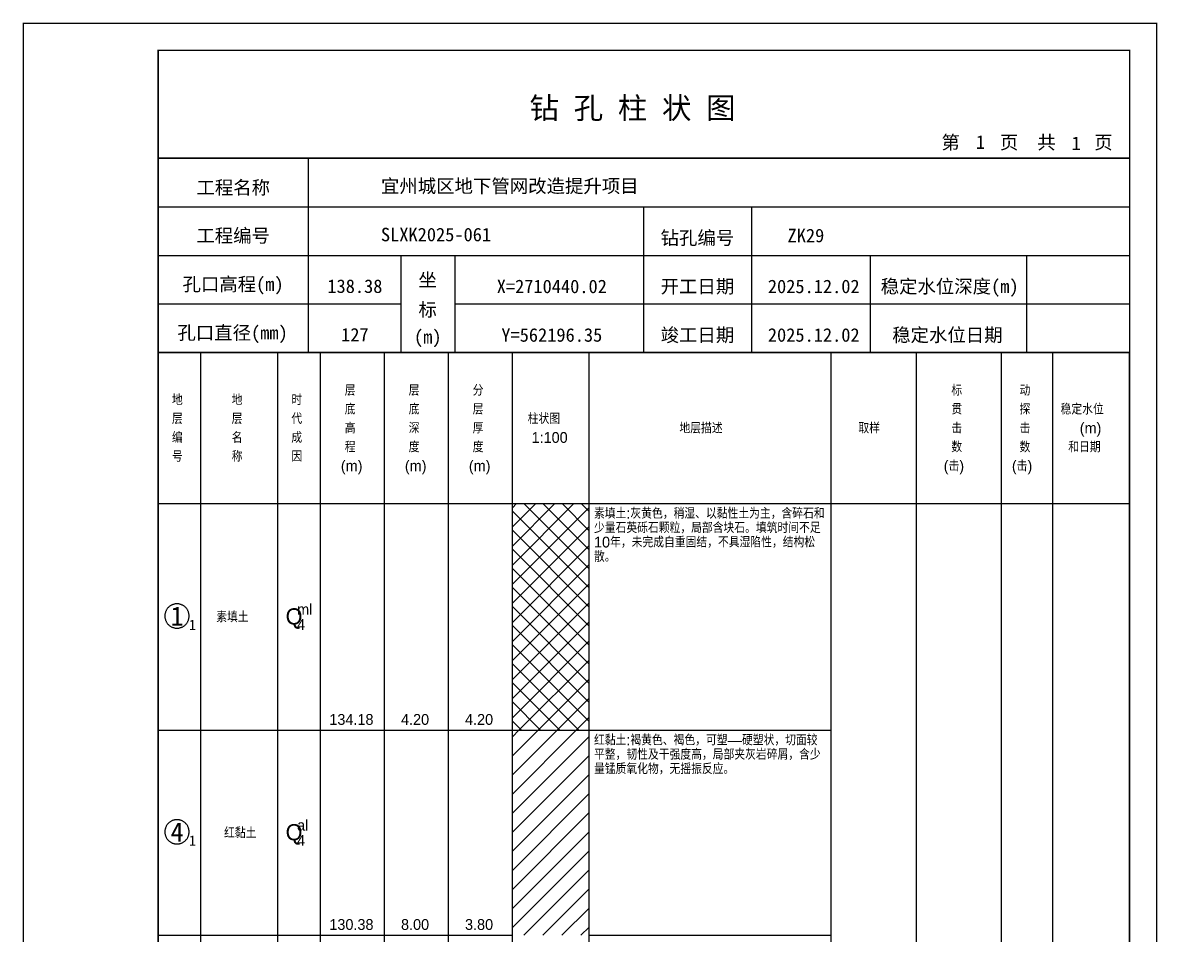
# Model space of a CAD drawing. Header units: millimetres. Extents: x 12489 to 89920, y 4630 to 4927.
# Drawn here: x 44609.3 to 44819.6, y 4757.7 to 4926.8 of the extents above; entities that cross this region are included whole.
import ezdxf
from ezdxf.enums import TextEntityAlignment as Align

# ---------------------------------------------------------------- set-up
doc = ezdxf.new("R2010")
doc.units = ezdxf.units.MM
doc.layers.add('ZZT_TC', color=7, linetype='Continuous')
doc.styles.add('成果图图块', font='', dxfattribs={"height": 2.5})
doc.styles.add('成果图模板', font='')
doc.styles.add('成果图模板标题', font='simhei.ttf')
doc.styles.add('成果图表体', font='Comfont.shx', dxfattribs={"height": 2, "bigfont": 'Hztxt12a.shx'})
doc.styles.get('成果图图块').set_extended_font_data('FangSong_GB2312')
doc.styles.get('成果图模板').set_extended_font_data('FangSong_GB2312')

# ---------------------------------------------------------------- blocks, each defined once
blk = doc.blocks.new('DCBH-1-1-1267', base_point=(0.3, -0.11))
at = {"layer": 'ZZT_TC', "color": 7}
blk.add_polyline3d([(-0.19, 2.31, 0), (-0.3, 2.31, 0), (-0.41, 2.3, 0), (-0.52, 2.29, 0), (-0.63, 2.27, 0), (-0.73, 2.24, 0), (-0.84, 2.21, 0), (-0.95, 2.18, 0), (-1.05, 2.14, 0), (-1.15, 2.09, 0), (-1.25, 2.04, 0), (-1.35, 1.99, 0), (-1.44, 1.93, 0), (-1.53, 1.87, 0), (-1.62, 1.8, 0), (-1.7, 1.73, 0), (-1.78, 1.65, 0), (-1.86, 1.57, 0), (-1.93, 1.49, 0), (-2, 1.4, 0), (-2.06, 1.31, 0), (-2.12, 1.22, 0), (-2.17, 1.12, 0), (-2.22, 1.02, 0), (-2.27, 0.92, 0), (-2.31, 0.82, 0), (-2.34, 0.71, 0), (-2.37, 0.61, 0), (-2.4, 0.5, 0), (-2.41, 0.39, 0), (-2.43, 0.28, 0), (-2.44, 0.17, 0), (-2.44, 0.06, 0), (-2.44, -0.05, 0), (-2.43, -0.16, 0), (-2.41, -0.27, 0), (-2.4, -0.38, 0), (-2.37, -0.49, 0), (-2.34, -0.6, 0), (-2.31, -0.7, 0), (-2.27, -0.8, 0), (-2.22, -0.9, 0), (-2.17, -1, 0), (-2.12, -1.1, 0), (-2.06, -1.19, 0), (-2, -1.28, 0), (-1.93, -1.37, 0), (-1.86, -1.45, 0), (-1.78, -1.53, 0), (-1.7, -1.61, 0), (-1.62, -1.68, 0), (-1.53, -1.75, 0), (-1.44, -1.81, 0), (-1.35, -1.87, 0), (-1.25, -1.93, 0), (-1.15, -1.98, 0), (-1.05, -2.02, 0), (-0.95, -2.06, 0), (-0.84, -2.1, 0), (-0.73, -2.13, 0), (-0.63, -2.15, 0), (-0.52, -2.17, 0), (-0.41, -2.18, 0), (-0.3, -2.19, 0), (-0.19, -2.19, 0), (-0.08, -2.19, 0), (0.03, -2.18, 0), (0.14, -2.17, 0), (0.25, -2.15, 0), (0.36, -2.13, 0), (0.47, -2.1, 0), (0.57, -2.06, 0), (0.67, -2.02, 0), (0.77, -1.98, 0), (0.87, -1.93, 0), (0.97, -1.87, 0), (1.06, -1.81, 0), (1.15, -1.75, 0), (1.24, -1.68, 0), (1.32, -1.61, 0), (1.4, -1.53, 0), (1.48, -1.45, 0), (1.55, -1.37, 0), (1.62, -1.28, 0), (1.68, -1.19, 0), (1.74, -1.1, 0), (1.8, -1, 0), (1.85, -0.9, 0), (1.89, -0.8, 0), (1.93, -0.7, 0), (1.97, -0.6, 0), (2, -0.49, 0), (2.02, -0.38, 0), (2.04, -0.27, 0), (2.05, -0.16, 0), (2.06, -0.05, 0), (2.06, 0.06, 0), (2.06, 0.17, 0), (2.05, 0.28, 0), (2.04, 0.39, 0), (2.02, 0.5, 0), (2, 0.61, 0), (1.97, 0.71, 0), (1.93, 0.82, 0), (1.89, 0.92, 0), (1.85, 1.02, 0), (1.8, 1.12, 0), (1.74, 1.22, 0), (1.68, 1.31, 0), (1.62, 1.4, 0), (1.55, 1.49, 0), (1.48, 1.57, 0), (1.4, 1.65, 0), (1.32, 1.73, 0), (1.24, 1.8, 0), (1.15, 1.87, 0), (1.06, 1.93, 0), (0.97, 1.99, 0), (0.87, 2.04, 0), (0.77, 2.09, 0), (0.67, 2.14, 0), (0.57, 2.18, 0), (0.47, 2.21, 0), (0.36, 2.24, 0), (0.25, 2.27, 0), (0.14, 2.29, 0), (0.03, 2.3, 0), (-0.08, 2.31, 0), (-0.19, 2.31, 0)], dxfattribs=at)
at = {"style": '成果图图块'}
blk.add_text('1', height=3.57, dxfattribs=at).set_placement((-0.16, -1.74), align=Align.CENTER)
blk.add_text('1', height=1.91, dxfattribs=at).set_placement((2.03, -2.53))
blk = doc.blocks.new('DCBH-1-1-1268', base_point=(0.3, -0.11))
at = {"layer": 'ZZT_TC', "color": 7}
blk.add_polyline3d([(-0.19, 2.31, 0), (-0.3, 2.31, 0), (-0.41, 2.3, 0), (-0.52, 2.29, 0), (-0.63, 2.27, 0), (-0.73, 2.24, 0), (-0.84, 2.21, 0), (-0.95, 2.18, 0), (-1.05, 2.14, 0), (-1.15, 2.09, 0), (-1.25, 2.04, 0), (-1.35, 1.99, 0), (-1.44, 1.93, 0), (-1.53, 1.87, 0), (-1.62, 1.8, 0), (-1.7, 1.73, 0), (-1.78, 1.65, 0), (-1.86, 1.57, 0), (-1.93, 1.49, 0), (-2, 1.4, 0), (-2.06, 1.31, 0), (-2.12, 1.22, 0), (-2.17, 1.12, 0), (-2.22, 1.02, 0), (-2.27, 0.92, 0), (-2.31, 0.82, 0), (-2.34, 0.71, 0), (-2.37, 0.61, 0), (-2.4, 0.5, 0), (-2.41, 0.39, 0), (-2.43, 0.28, 0), (-2.44, 0.17, 0), (-2.44, 0.06, 0), (-2.44, -0.05, 0), (-2.43, -0.16, 0), (-2.41, -0.27, 0), (-2.4, -0.38, 0), (-2.37, -0.49, 0), (-2.34, -0.6, 0), (-2.31, -0.7, 0), (-2.27, -0.8, 0), (-2.22, -0.9, 0), (-2.17, -1, 0), (-2.12, -1.1, 0), (-2.06, -1.19, 0), (-2, -1.28, 0), (-1.93, -1.37, 0), (-1.86, -1.45, 0), (-1.78, -1.53, 0), (-1.7, -1.61, 0), (-1.62, -1.68, 0), (-1.53, -1.75, 0), (-1.44, -1.81, 0), (-1.35, -1.87, 0), (-1.25, -1.93, 0), (-1.15, -1.98, 0), (-1.05, -2.02, 0), (-0.95, -2.06, 0), (-0.84, -2.1, 0), (-0.73, -2.13, 0), (-0.63, -2.15, 0), (-0.52, -2.17, 0), (-0.41, -2.18, 0), (-0.3, -2.19, 0), (-0.19, -2.19, 0), (-0.08, -2.19, 0), (0.03, -2.18, 0), (0.14, -2.17, 0), (0.25, -2.15, 0), (0.36, -2.13, 0), (0.47, -2.1, 0), (0.57, -2.06, 0), (0.67, -2.02, 0), (0.77, -1.98, 0), (0.87, -1.93, 0), (0.97, -1.87, 0), (1.06, -1.81, 0), (1.15, -1.75, 0), (1.24, -1.68, 0), (1.32, -1.61, 0), (1.4, -1.53, 0), (1.48, -1.45, 0), (1.55, -1.37, 0), (1.62, -1.28, 0), (1.68, -1.19, 0), (1.74, -1.1, 0), (1.8, -1, 0), (1.85, -0.9, 0), (1.89, -0.8, 0), (1.93, -0.7, 0), (1.97, -0.6, 0), (2, -0.49, 0), (2.02, -0.38, 0), (2.04, -0.27, 0), (2.05, -0.16, 0), (2.06, -0.05, 0), (2.06, 0.06, 0), (2.06, 0.17, 0), (2.05, 0.28, 0), (2.04, 0.39, 0), (2.02, 0.5, 0), (2, 0.61, 0), (1.97, 0.71, 0), (1.93, 0.82, 0), (1.89, 0.92, 0), (1.85, 1.02, 0), (1.8, 1.12, 0), (1.74, 1.22, 0), (1.68, 1.31, 0), (1.62, 1.4, 0), (1.55, 1.49, 0), (1.48, 1.57, 0), (1.4, 1.65, 0), (1.32, 1.73, 0), (1.24, 1.8, 0), (1.15, 1.87, 0), (1.06, 1.93, 0), (0.97, 1.99, 0), (0.87, 2.04, 0), (0.77, 2.09, 0), (0.67, 2.14, 0), (0.57, 2.18, 0), (0.47, 2.21, 0), (0.36, 2.24, 0), (0.25, 2.27, 0), (0.14, 2.29, 0), (0.03, 2.3, 0), (-0.08, 2.31, 0), (-0.19, 2.31, 0)], dxfattribs=at)
at = {"style": '成果图图块'}
blk.add_text('4', height=3.57, dxfattribs=at).set_placement((-0.16, -1.74), align=Align.CENTER)
blk.add_text('1', height=1.91, dxfattribs=at).set_placement((2.03, -2.53))
blk = doc.blocks.new('钻孔柱状图路桥昇龙制图梁世成校核莫家里.dwg147', base_point=(25, 236))
for p, q in [((52.82, 236), (52.82, 272)), ((25, 263), (205, 263)), ((115, 236), (115, 263)), ((135, 236), (135, 263)), ((25, 254), (205, 254)), ((70, 236), (70, 254)), ((80, 236), (80, 254)), ((157, 236), (157, 254)), ((185.95, 236), (185.95, 254)), ((25, 245), (70, 245)), ((80, 245), (205, 245))]:
    blk.add_line(p, q)
for points, const_width in [([(0, 0), (210, 0), (210, 297), (0, 297)], 0.25), ([(25, 5), (205, 5), (205, 292), (25, 292)], 0.3)]:
    blk.add_lwpolyline(points, close=True, dxfattribs=dict(const_width=const_width))
at = {"const_width": 0.3}
for points in [[(25, 272), (205, 272)], [(25, 236), (205, 236)]]:
    blk.add_lwpolyline(points, dxfattribs=at)
for s, height, style, p in [('钻 孔 柱 状 图', 4, '成果图模板标题', (93.8, 279.31)), ('第', 2.5, '成果图模板', (170.12, 273.7)), ('页', 2.5, '成果图模板', (180.96, 273.7)), ('共', 2.5, '成果图模板', (187.88, 273.7)), ('页', 2.5, '成果图模板', (198.44, 273.7)), ('工程名称', 2.5, '成果图模板', (32.07, 265.32)), ('宜州城区地下管网改造提升项目', 2.5, '成果图模板', (66.26, 265.61)), ('工程编号', 2.5, '成果图模板', (32.05, 256.41)), ('SLXK2025-061', 2.5, '成果图模板', (66.26, 256.61)), ('钻孔编号', 2.5, '成果图模板', (118.08, 256)), ('ZK29', 2.5, '成果图模板', (141.61, 256.43)), ('孔口高程(m)', 2.5, '成果图模板', (29.48, 247.41)), ('坐', 2.5, '成果图模板', (73.21, 248.24)), ('开工日期', 2.5, '成果图模板', (118.08, 247)), ('稳定水位深度(m)', 2.5, '成果图模板', (158.86, 247)), ('标', 2.5, '成果图模板', (73.21, 242.7)), ('孔口直径(mm)', 2.5, '成果图模板', (28.54, 238.41)), ('(m) ', 2.5, '成果图模板', (72.38, 237.65)), ('竣工日期', 2.5, '成果图模板', (118.08, 238)), ('稳定水位日期', 2.5, '成果图模板', (160.99, 238))]:
    blk.add_text(s, height=height, dxfattribs=dict(style=style)).set_placement(p)
at = {"style": '成果图模板'}
for s, p in [('1', (177.35, 273.74)), ('1', (195.08, 273.53)), ('138.38', (61.43, 247.04)), ('X=2710440.02', (97.92, 247)), ('2025.12.02', (146.46, 247)), ('127', (61.43, 238.04)), ('Y=562196.35', (97.92, 238)), ('2025.12.02', (146.46, 238))]:
    blk.add_text(s, height=2.5, dxfattribs=at).set_placement(p, align=Align.CENTER)

msp = doc.modelspace()

# ---------------------------------------------------------------- hatches: boundary and pattern name
at = {"linetype": 'Continuous'}
h = msp.add_hatch(dxfattribs=at)
h.set_pattern_fill('GKSTT', scale=0.5, style=0, pattern_type=2)
h.set_pattern_definition([(45, (0, 0), (-1.76776695, 1.76776695), []), (135, (0, 0), (-1.76776695, -1.76776695), [])])
h.paths.add_polyline_path([(44700.06, 4795.71), (44714.29, 4795.71), (44714.29, 4837.71), (44700.06, 4837.71)])
h = msp.add_hatch(dxfattribs=at)
h.set_pattern_fill('GKNXT', scale=0.5, style=0, pattern_type=2)
h.set_pattern_definition([(45, (0, 0), (-1.76776695, 1.76776695), [])])
h.paths.add_polyline_path([(44700.06, 4757.71), (44714.29, 4757.71), (44714.29, 4795.71), (44700.06, 4795.71)])

# ---------------------------------------------------------------- linework, layer by layer
at = {"color": 0}
for p, q in [((44634.45, 4837.71), (44642.35, 4837.71)), ((44634.45, 4795.71), (44634.45, 4837.71)), ((44642.35, 4795.71), (44642.35, 4837.71)), ((44634.45, 4795.71), (44642.35, 4795.71)), ((44634.45, 4795.71), (44642.35, 4795.71)), ((44634.45, 4757.71), (44634.45, 4795.71)), ((44642.35, 4757.71), (44642.35, 4795.71)), ((44634.45, 4757.71), (44642.35, 4757.71))]:
    msp.add_line(p, q, dxfattribs=at)
for points in [[(44634.45, 4865.71), (44642.35, 4865.71)], [(44634.45, 4837.71), (44634.45, 4865.71)], [(44642.35, 4837.71), (44642.35, 4865.71)], [(44642.35, 4865.71), (44656.58, 4865.71)], [(44642.35, 4837.71), (44642.35, 4865.71)], [(44656.58, 4837.71), (44656.58, 4865.71)], [(44656.58, 4865.71), (44664.49, 4865.71)], [(44656.58, 4837.71), (44656.58, 4865.71)], [(44664.49, 4837.71), (44664.49, 4865.71)], [(44664.49, 4865.71), (44676.35, 4865.71)], [(44664.49, 4837.71), (44664.49, 4865.71)], [(44676.35, 4837.71), (44676.35, 4865.71)], [(44676.35, 4865.71), (44688.2, 4865.71)], [(44676.35, 4837.71), (44676.35, 4865.71)], [(44688.2, 4837.71), (44688.2, 4865.71)], [(44688.2, 4865.71), (44700.06, 4865.71)], [(44688.2, 4837.71), (44688.2, 4865.71)], [(44700.06, 4837.71), (44700.06, 4865.71)], [(44700.06, 4865.71), (44714.29, 4865.71)], [(44700.06, 4837.71), (44700.06, 4865.71)], [(44714.29, 4837.71), (44714.29, 4865.71)], [(44714.29, 4865.71), (44759.11, 4865.71)], [(44714.29, 4837.71), (44714.29, 4865.71)], [(44759.11, 4837.71), (44759.11, 4865.71)], [(44759.11, 4865.71), (44774.92, 4865.71)], [(44759.11, 4837.71), (44759.11, 4865.71)], [(44774.92, 4837.71), (44774.92, 4865.71)], [(44774.92, 4865.71), (44790.73, 4865.71)], [(44774.92, 4837.71), (44774.92, 4865.71)], [(44790.73, 4837.71), (44790.73, 4865.71)], [(44790.73, 4865.71), (44800.22, 4865.71)], [(44790.73, 4837.71), (44790.73, 4865.71)], [(44800.22, 4837.71), (44800.22, 4865.71)], [(44800.22, 4865.71), (44814.45, 4865.71)], [(44800.22, 4837.71), (44800.22, 4865.71)], [(44814.45, 4837.71), (44814.45, 4865.71)], [(44634.45, 4837.71), (44642.35, 4837.71)], [(44634.45, 4643.71), (44634.45, 4837.71)], [(44634.45, 4837.71), (44642.35, 4837.71)], [(44642.35, 4643.71), (44642.35, 4837.71)], [(44642.35, 4837.71), (44656.58, 4837.71)], [(44642.35, 4643.71), (44642.35, 4837.71)], [(44642.35, 4837.71), (44656.58, 4837.71)], [(44642.35, 4837.71), (44656.58, 4837.71)], [(44642.35, 4795.71), (44642.35, 4837.71)], [(44656.58, 4643.71), (44656.58, 4837.71)], [(44656.58, 4795.71), (44656.58, 4837.71)], [(44656.58, 4837.71), (44664.49, 4837.71)], [(44656.58, 4643.71), (44656.58, 4837.71)], [(44656.58, 4837.71), (44664.49, 4837.71)], [(44656.58, 4837.71), (44664.49, 4837.71)], [(44656.58, 4795.71), (44656.58, 4837.71)], [(44664.49, 4643.71), (44664.49, 4837.71)], [(44664.49, 4795.71), (44664.49, 4837.71)], [(44664.49, 4837.71), (44676.35, 4837.71)], [(44664.49, 4643.71), (44664.49, 4837.71)], [(44664.49, 4837.71), (44676.35, 4837.71)], [(44664.49, 4837.71), (44676.35, 4837.71)], [(44664.49, 4795.71), (44664.49, 4837.71)], [(44676.35, 4643.71), (44676.35, 4837.71)], [(44676.35, 4795.71), (44676.35, 4837.71)], [(44676.35, 4837.71), (44688.2, 4837.71)], [(44676.35, 4643.71), (44676.35, 4837.71)], [(44676.35, 4837.71), (44688.2, 4837.71)], [(44676.35, 4837.71), (44688.2, 4837.71)], [(44676.35, 4795.71), (44676.35, 4837.71)], [(44688.2, 4643.71), (44688.2, 4837.71)], [(44688.2, 4795.71), (44688.2, 4837.71)], [(44688.2, 4837.71), (44700.06, 4837.71)], [(44688.2, 4643.71), (44688.2, 4837.71)], [(44688.2, 4837.71), (44700.06, 4837.71)], [(44688.2, 4837.71), (44700.06, 4837.71)], [(44688.2, 4795.71), (44688.2, 4837.71)], [(44700.06, 4643.71), (44700.06, 4837.71)], [(44700.06, 4795.71), (44700.06, 4837.71)], [(44700.06, 4837.71), (44714.29, 4837.71)], [(44700.06, 4643.71), (44700.06, 4837.71)], [(44700.06, 4837.71), (44714.29, 4837.71)], [(44714.29, 4643.71), (44714.29, 4837.71)], [(44714.29, 4837.71), (44759.11, 4837.71)], [(44714.29, 4643.71), (44714.29, 4837.71)], [(44714.29, 4837.71), (44759.11, 4837.71)], [(44714.29, 4837.71), (44759.11, 4837.71)], [(44714.29, 4795.71), (44714.29, 4837.71)], [(44759.11, 4643.71), (44759.11, 4837.71)], [(44759.11, 4795.71), (44759.11, 4837.71)], [(44759.11, 4837.71), (44774.92, 4837.71)], [(44759.11, 4643.71), (44759.11, 4837.71)], [(44759.11, 4837.71), (44774.92, 4837.71)], [(44774.92, 4643.71), (44774.92, 4837.71)], [(44774.92, 4837.71), (44790.73, 4837.71)], [(44774.92, 4643.71), (44774.92, 4837.71)], [(44774.92, 4837.71), (44790.73, 4837.71)], [(44790.73, 4643.71), (44790.73, 4837.71)], [(44790.73, 4837.71), (44800.22, 4837.71)], [(44790.73, 4643.71), (44790.73, 4837.71)], [(44790.73, 4837.71), (44800.22, 4837.71)], [(44800.22, 4643.71), (44800.22, 4837.71)], [(44800.22, 4837.71), (44814.45, 4837.71)], [(44800.22, 4643.71), (44800.22, 4837.71)], [(44800.22, 4837.71), (44814.45, 4837.71)], [(44814.45, 4643.71), (44814.45, 4837.71)], [(44642.35, 4795.71), (44656.58, 4795.71)], [(44642.35, 4795.71), (44656.58, 4795.71)], [(44642.35, 4757.71), (44642.35, 4795.71)], [(44656.58, 4757.71), (44656.58, 4795.71)], [(44656.58, 4795.71), (44664.49, 4795.71)], [(44656.58, 4795.71), (44664.49, 4795.71)], [(44656.58, 4757.71), (44656.58, 4795.71)], [(44664.49, 4757.71), (44664.49, 4795.71)], [(44664.49, 4795.71), (44676.35, 4795.71)], [(44664.49, 4795.71), (44676.35, 4795.71)], [(44664.49, 4757.71), (44664.49, 4795.71)], [(44676.35, 4757.71), (44676.35, 4795.71)], [(44676.35, 4795.71), (44688.2, 4795.71)], [(44676.35, 4795.71), (44688.2, 4795.71)], [(44676.35, 4757.71), (44676.35, 4795.71)], [(44688.2, 4757.71), (44688.2, 4795.71)], [(44688.2, 4795.71), (44700.06, 4795.71)], [(44688.2, 4795.71), (44700.06, 4795.71)], [(44688.2, 4757.71), (44688.2, 4795.71)], [(44700.06, 4757.71), (44700.06, 4795.71)], [(44714.29, 4795.71), (44759.11, 4795.71)], [(44714.29, 4795.71), (44759.11, 4795.71)], [(44714.29, 4757.71), (44714.29, 4795.71)], [(44759.11, 4757.71), (44759.11, 4795.71)], [(44642.35, 4757.71), (44656.58, 4757.71)], [(44656.58, 4757.71), (44664.49, 4757.71)], [(44664.49, 4757.71), (44676.35, 4757.71)], [(44676.35, 4757.71), (44688.2, 4757.71)], [(44688.2, 4757.71), (44700.06, 4757.71)], [(44714.29, 4757.71), (44759.11, 4757.71)]]:
    msp.add_lwpolyline(points, dxfattribs=at)
at = {"color": 7, "flags": 128}
msp.add_lwpolyline([(44700.06, 4795.71), (44714.29, 4795.71)], dxfattribs=at)

# ---------------------------------------------------------------- block references
for name, p in [('钻孔柱状图路桥昇龙制图梁世成校核莫家里.dwg147', (44634.45, 4865.71)), ('DCBH-1-1-1267', (44638.4, 4816.71)), ('DCBH-1-1-1268', (44638.4, 4776.71))]:
    msp.add_blockref(name, p)

# ---------------------------------------------------------------- texts
at = {"color": 0, "style": '成果图表体'}
for s, height, p in [('层', 2, (44669, 4857.71)), ('层', 2, (44680.85, 4857.71)), ('分', 2, (44692.71, 4857.71)), ('标', 2, (44781.41, 4857.71)), ('动', 2, (44794.05, 4857.71)), ('地', 2, (44636.98, 4855.96)), ('地', 2, (44648.05, 4855.96)), ('时', 2, (44659.11, 4855.96)), ('底', 2, (44669, 4854.21)), ('底', 2, (44680.85, 4854.21)), ('层', 2, (44692.71, 4854.21)), ('贯', 2, (44781.41, 4854.21)), ('探', 2, (44794.05, 4854.21)), ('稳定水位', 2, (44801.65, 4854.21)), ('层', 2, (44636.98, 4852.46)), ('层', 2, (44648.05, 4852.46)), ('代', 2, (44659.11, 4852.46)), ('高', 2, (44669, 4850.71)), ('深', 2, (44680.85, 4850.71)), ('厚', 2, (44692.71, 4850.71)), ('柱状图', 2, (44702.91, 4852.46)), ('地层描述', 2, (44731.02, 4850.71)), ('取样', 2, (44764.18, 4850.71)), ('击', 2, (44781.41, 4850.71)), ('击', 2, (44794.05, 4850.71)), ('(m)', 2, (44805.2, 4850.71)), ('编', 2, (44636.98, 4848.96)), ('名', 2, (44648.05, 4848.96)), ('成', 2, (44659.11, 4848.96)), ('1:100', 2, (44703.62, 4848.96)), ('程', 2, (44669, 4847.21)), ('度', 2, (44680.85, 4847.21)), ('度', 2, (44692.71, 4847.21)), ('数', 2, (44781.41, 4847.21)), ('数', 2, (44794.05, 4847.21)), ('和日期', 2, (44803.07, 4847.21)), ('号', 2, (44636.98, 4845.46)), ('称', 2, (44648.05, 4845.46)), ('因', 2, (44659.11, 4845.46)), ('(m)', 2, (44668.28, 4843.71)), ('(m)', 2, (44680.14, 4843.71)), ('(m)', 2, (44692, 4843.71)), ('(击)', 2, (44779.99, 4843.71)), ('(击)', 2, (44792.63, 4843.71)), ('ml', 2, (44660.18, 4817.11)), ('素填土', 2, (44645.2, 4815.71)), ('Q', 3, (44658.05, 4815.31)), ('4', 2, (44660.18, 4814.31)), ('134.18', 2, (44666.15, 4796.71)), ('4.20', 2, (44679.43, 4796.71)), ('4.20', 2, (44691.29, 4796.71)), ('al', 2, (44660.18, 4777.11)), ('红黏土', 2, (44646.63, 4775.71)), ('Q', 3, (44658.05, 4775.31)), ('4', 2, (44660.18, 4774.31)), ('130.38', 2, (44666.15, 4758.71)), ('8.00', 2, (44679.43, 4758.71)), ('3.80', 2, (44691.29, 4758.71))]:
    msp.add_text(s, height=height, dxfattribs=at).set_placement(p)
at = {"color": 0, "char_height": 2, "width": 43.0292, "attachment_point": 1, "line_spacing_factor": 0.8, "style": '成果图表体'}
for s, insert in [('素填土:灰黄色，稍湿、以黏性土为主，含碎石和少量石英砾石颗粒，局部含块石。填筑时间不足10年，未完成自重固结，不具湿陷性，结构松散。', (44715.19, 4836.91)), ('红黏土:褐黄色、褐色，可塑—硬塑状，切面较平整，韧性及干强度高，局部夹灰岩碎屑，含少量锰质氧化物，无摇振反应。', (44715.19, 4794.91))]:
    msp.add_mtext(s, dxfattribs=dict(at, insert=insert))

doc.saveas('drawing.dxf')
